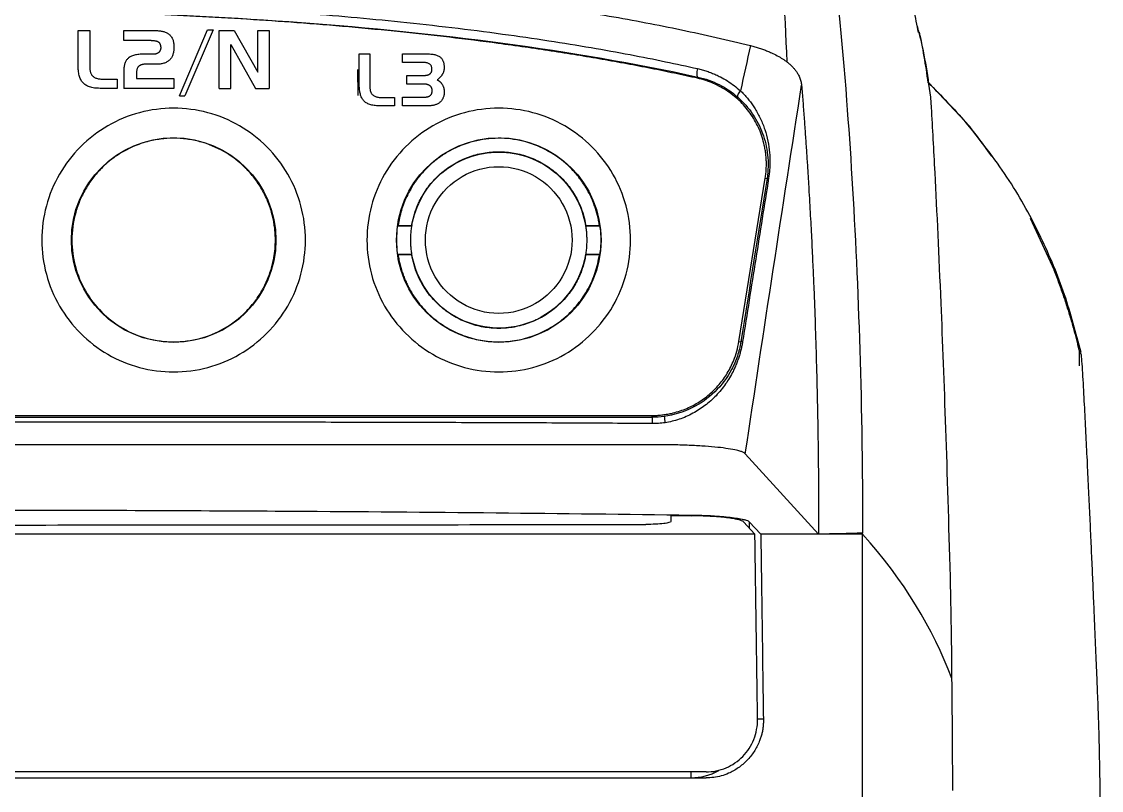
# Model space of a CAD drawing. Extents: x 86 to 639, y 68 to 658.
# Drawn here: x 333.02 to 369.88, y 441.52 to 467.75 of the extents above; entities that cross this region are included whole.
import ezdxf

# ---------------------------------------------------------------- set-up
doc = ezdxf.new("R2010")
doc.units = 0
doc.layers.get('0').update_dxf_attribs({"linetype": 'CONTINUOUS'})

msp = doc.modelspace()

# ---------------------------------------------------------------- linework, layer by layer
at = {"color": 7, "linetype": 'CONTINUOUS'}
for p, q in [((338.409, 465.221), (339.365, 467.467)), ((339.557, 467.467), (338.592, 465.221)), ((339.365, 467.467), (339.557, 467.467)), ((334.943, 466.271), (334.943, 467.445)), ((334.943, 467.445), (335.341, 467.445)), ((335.341, 467.445), (335.341, 466.251)), ((336.504, 467.112), (336.504, 467.445)), ((336.504, 467.445), (337.621, 467.445)), ((337.438, 467.112), (336.504, 467.112)), ((337.438, 467.112), (337.46, 467.111)), ((337.46, 467.111), (337.482, 467.111)), ((337.482, 467.111), (337.503, 467.109)), ((337.503, 467.109), (337.524, 467.108)), ((337.524, 467.108), (337.543, 467.105)), ((337.543, 467.105), (337.562, 467.102)), ((337.562, 467.102), (337.579, 467.099)), ((337.579, 467.099), (337.596, 467.095)), ((337.596, 467.095), (337.612, 467.091)), ((337.621, 467.445), (337.656, 467.444)), ((337.656, 467.444), (337.69, 467.443)), ((337.69, 467.443), (337.722, 467.44)), ((337.722, 467.44), (337.754, 467.437)), ((337.754, 467.437), (337.784, 467.432)), ((337.784, 467.432), (337.814, 467.427)), ((337.814, 467.427), (337.843, 467.42)), ((337.843, 467.42), (337.87, 467.413)), ((337.87, 467.413), (337.897, 467.404)), ((337.897, 467.404), (337.922, 467.395)), ((337.922, 467.395), (337.946, 467.385)), ((337.946, 467.385), (337.97, 467.373)), ((337.97, 467.373), (337.992, 467.361)), ((337.992, 467.361), (338.013, 467.347)), ((338.013, 467.347), (338.034, 467.333)), ((338.034, 467.333), (338.053, 467.318)), ((338.053, 467.318), (338.073, 467.3)), ((338.073, 467.3), (338.091, 467.281)), ((338.091, 467.281), (338.108, 467.26)), ((338.108, 467.26), (338.124, 467.239)), ((338.124, 467.239), (338.139, 467.217)), ((338.139, 467.217), (338.152, 467.193)), ((338.152, 467.193), (338.165, 467.168)), ((338.165, 467.168), (338.176, 467.142)), ((338.176, 467.142), (338.185, 467.115)), ((338.185, 467.115), (338.193, 467.086)), ((339.76, 465.475), (339.76, 467.445)), ((339.76, 467.445), (340.277, 467.445)), ((340.277, 467.445), (341.084, 466.025)), ((341.084, 466.025), (341.084, 467.445)), ((341.084, 467.445), (341.471, 467.445)), ((341.471, 467.445), (341.471, 465.475)), ((337.612, 467.091), (337.627, 467.086)), ((337.627, 467.086), (337.642, 467.081)), ((337.642, 467.081), (337.655, 467.075)), ((337.655, 467.075), (337.668, 467.069)), ((337.668, 467.069), (337.679, 467.062)), ((337.679, 467.062), (337.69, 467.055)), ((337.69, 467.055), (337.7, 467.047)), ((337.7, 467.047), (337.708, 467.039)), ((337.708, 467.039), (337.715, 467.032)), ((337.715, 467.032), (337.722, 467.023)), ((337.722, 467.023), (337.728, 467.014)), ((337.728, 466.735), (337.722, 466.726)), ((337.728, 467.014), (337.734, 467.005)), ((337.734, 466.743), (337.728, 466.735)), ((337.734, 467.005), (337.74, 466.995)), ((337.74, 466.753), (337.734, 466.743)), ((337.74, 466.995), (337.744, 466.984)), ((337.744, 466.762), (337.74, 466.753)), ((337.744, 466.984), (337.749, 466.973)), ((337.749, 466.772), (337.744, 466.762)), ((337.749, 466.973), (337.752, 466.961)), ((337.752, 466.782), (337.749, 466.772)), ((337.752, 466.961), (337.756, 466.949)), ((337.756, 466.793), (337.752, 466.782)), ((337.756, 466.949), (337.759, 466.936)), ((337.759, 466.804), (337.756, 466.793)), ((337.759, 466.936), (337.761, 466.923)), ((337.761, 466.815), (337.759, 466.804)), ((337.761, 466.923), (337.763, 466.908)), ((337.763, 466.827), (337.761, 466.815)), ((337.763, 466.908), (337.764, 466.894)), ((337.764, 466.839), (337.763, 466.827)), ((337.764, 466.894), (337.765, 466.879)), ((337.765, 466.851), (337.764, 466.839)), ((337.765, 466.879), (337.765, 466.863)), ((337.765, 466.863), (337.765, 466.851)), ((338.193, 467.086), (338.2, 467.057)), ((338.203, 466.727), (338.198, 466.697)), ((338.2, 467.057), (338.206, 467.026)), ((338.208, 466.758), (338.203, 466.727)), ((338.206, 467.026), (338.211, 466.994)), ((338.212, 466.789), (338.208, 466.758)), ((338.211, 466.994), (338.214, 466.961)), ((338.215, 466.823), (338.212, 466.789)), ((338.214, 466.961), (338.216, 466.927)), ((338.216, 466.856), (338.215, 466.823)), ((338.216, 466.927), (338.217, 466.892)), ((338.217, 466.892), (338.216, 466.856)), ((340.158, 466.971), (341.005, 465.475)), ((340.158, 465.475), (340.158, 466.971)), ((336.561, 466.378), (336.55, 466.353)), ((336.573, 466.401), (336.561, 466.378)), ((336.586, 466.424), (336.573, 466.401)), ((336.6, 466.445), (336.586, 466.424)), ((336.616, 466.464), (336.6, 466.445)), ((336.632, 466.482), (336.616, 466.464)), ((336.65, 466.499), (336.632, 466.482)), ((336.671, 466.517), (336.65, 466.499)), ((336.694, 466.533), (336.671, 466.517)), ((336.719, 466.548), (336.694, 466.533)), ((336.745, 466.562), (336.719, 466.548)), ((336.773, 466.575), (336.745, 466.562)), ((336.803, 466.587), (336.773, 466.575)), ((336.835, 466.598), (336.803, 466.587)), ((336.869, 466.607), (336.835, 466.598)), ((336.904, 466.616), (336.869, 466.607)), ((336.942, 466.623), (336.904, 466.616)), ((336.981, 466.629), (336.942, 466.623)), ((337.022, 466.634), (336.981, 466.629)), ((337.064, 466.638), (337.022, 466.634)), ((337.109, 466.641), (337.064, 466.638)), ((337.155, 466.643), (337.109, 466.641)), ((337.203, 466.643), (337.155, 466.643)), ((337.536, 466.643), (337.203, 466.643)), ((337.549, 466.643), (337.536, 466.643)), ((337.56, 466.644), (337.549, 466.643)), ((337.572, 466.645), (337.56, 466.644)), ((337.584, 466.647), (337.572, 466.645)), ((337.595, 466.649), (337.584, 466.647)), ((337.606, 466.651), (337.595, 466.649)), ((337.616, 466.654), (337.606, 466.651)), ((337.627, 466.658), (337.616, 466.654)), ((337.637, 466.662), (337.627, 466.658)), ((337.646, 466.666), (337.637, 466.662)), ((337.656, 466.671), (337.646, 466.666)), ((337.665, 466.677), (337.656, 466.671)), ((337.674, 466.682), (337.665, 466.677)), ((337.683, 466.689), (337.674, 466.682)), ((337.692, 466.695), (337.683, 466.689)), ((337.7, 466.703), (337.692, 466.695)), ((337.708, 466.71), (337.7, 466.703)), ((337.715, 466.718), (337.708, 466.71)), ((337.722, 466.726), (337.715, 466.718)), ((337.953, 466.362), (337.926, 466.35)), ((337.978, 466.375), (337.953, 466.362)), ((338.002, 466.389), (337.978, 466.375)), ((338.024, 466.405), (338.002, 466.389)), ((338.045, 466.422), (338.024, 466.405)), ((338.065, 466.44), (338.045, 466.422)), ((338.084, 466.46), (338.065, 466.44)), ((338.1, 466.479), (338.084, 466.46)), ((338.115, 466.499), (338.1, 466.479)), ((338.129, 466.52), (338.115, 466.499)), ((338.142, 466.542), (338.129, 466.52)), ((338.154, 466.565), (338.142, 466.542)), ((338.165, 466.589), (338.154, 466.565)), ((338.175, 466.615), (338.165, 466.589)), ((338.183, 466.641), (338.175, 466.615)), ((338.191, 466.669), (338.183, 466.641)), ((338.198, 466.697), (338.191, 466.669)), ((344.545, 465.596), (344.545, 466.652)), ((344.545, 466.652), (344.903, 466.652)), ((344.903, 466.652), (344.903, 465.578)), ((346.023, 466.358), (346.023, 466.652)), ((346.023, 466.652), (346.863, 466.652)), ((346.734, 466.358), (346.023, 466.358)), ((346.769, 466.357), (346.734, 466.358)), ((346.863, 466.652), (346.905, 466.652)), ((346.905, 466.652), (346.945, 466.65)), ((346.945, 466.65), (346.984, 466.647)), ((346.984, 466.647), (347.02, 466.644)), ((347.02, 466.644), (347.056, 466.639)), ((347.056, 466.639), (347.089, 466.633)), ((347.089, 466.633), (347.121, 466.626)), ((347.121, 466.626), (347.151, 466.619)), ((347.151, 466.619), (347.18, 466.61)), ((347.18, 466.61), (347.207, 466.6)), ((347.207, 466.6), (347.232, 466.589)), ((347.232, 466.589), (347.256, 466.576)), ((347.256, 466.576), (347.278, 466.563)), ((347.278, 466.563), (347.298, 466.549)), ((347.298, 466.549), (347.317, 466.534)), ((347.317, 466.534), (347.334, 466.518)), ((347.334, 466.518), (347.347, 466.503)), ((347.347, 466.503), (347.36, 466.487)), ((347.36, 466.487), (347.371, 466.471)), ((347.371, 466.471), (347.382, 466.453)), ((347.382, 466.453), (347.391, 466.435)), ((347.391, 466.435), (347.4, 466.416)), ((347.4, 466.416), (347.409, 466.396)), ((347.409, 466.396), (347.416, 466.375)), ((347.416, 466.375), (347.422, 466.354)), ((334.944, 466.22), (334.943, 466.271)), ((334.945, 466.171), (334.944, 466.22)), ((334.948, 466.124), (334.945, 466.171)), ((334.953, 466.079), (334.948, 466.124)), ((334.959, 466.035), (334.953, 466.079)), ((334.965, 465.994), (334.959, 466.035)), ((334.974, 465.954), (334.965, 465.994)), ((335.341, 466.251), (335.341, 466.225)), ((335.341, 466.225), (335.342, 466.199)), ((335.342, 466.199), (335.343, 466.175)), ((335.343, 466.175), (335.345, 466.151)), ((335.345, 466.151), (335.347, 466.128)), ((335.347, 466.128), (335.35, 466.107)), ((335.35, 466.107), (335.353, 466.086)), ((335.353, 466.086), (335.357, 466.066)), ((335.357, 466.066), (335.361, 466.047)), ((335.361, 466.047), (335.366, 466.029)), ((335.366, 466.029), (335.371, 466.012)), ((335.371, 466.012), (335.377, 465.996)), ((335.377, 465.996), (335.383, 465.981)), ((336.506, 466.14), (336.504, 466.104)), ((336.504, 466.104), (336.504, 466.068)), ((336.504, 466.068), (336.504, 465.475)), ((336.508, 466.174), (336.506, 466.14)), ((336.513, 466.208), (336.508, 466.174)), ((336.518, 466.239), (336.513, 466.208)), ((336.524, 466.27), (336.518, 466.239)), ((336.531, 466.299), (336.524, 466.27)), ((336.54, 466.327), (336.531, 466.299)), ((336.55, 466.353), (336.54, 466.327)), ((336.938, 466.01), (336.937, 465.984)), ((336.94, 466.035), (336.938, 466.01)), ((336.943, 466.058), (336.94, 466.035)), ((336.947, 466.08), (336.943, 466.058)), ((336.951, 466.101), (336.947, 466.08)), ((336.955, 466.12), (336.951, 466.101)), ((336.961, 466.138), (336.955, 466.12)), ((336.967, 466.155), (336.961, 466.138)), ((336.973, 466.171), (336.967, 466.155)), ((336.98, 466.185), (336.973, 466.171)), ((336.988, 466.198), (336.98, 466.185)), ((336.997, 466.21), (336.988, 466.198)), ((337.006, 466.22), (336.997, 466.21)), ((337.016, 466.23), (337.006, 466.22)), ((337.026, 466.238), (337.016, 466.23)), ((337.037, 466.246), (337.026, 466.238)), ((337.049, 466.253), (337.037, 466.246)), ((337.061, 466.26), (337.049, 466.253)), ((337.074, 466.266), (337.061, 466.26)), ((337.088, 466.272), (337.074, 466.266)), ((337.102, 466.277), (337.088, 466.272)), ((337.118, 466.282), (337.102, 466.277)), ((337.133, 466.286), (337.118, 466.282)), ((337.15, 466.289), (337.133, 466.286)), ((337.167, 466.292), (337.15, 466.289)), ((337.185, 466.295), (337.167, 466.292)), ((337.203, 466.296), (337.185, 466.295)), ((337.222, 466.298), (337.203, 466.296)), ((337.242, 466.299), (337.222, 466.298)), ((337.263, 466.299), (337.242, 466.299)), ((337.632, 466.299), (337.263, 466.299)), ((337.67, 466.3), (337.632, 466.299)), ((337.707, 466.301), (337.67, 466.3)), ((337.742, 466.304), (337.707, 466.301)), ((337.776, 466.309), (337.742, 466.304)), ((337.808, 466.315), (337.776, 466.309)), ((337.84, 466.321), (337.808, 466.315)), ((337.87, 466.33), (337.84, 466.321)), ((337.899, 466.339), (337.87, 466.33)), ((337.926, 466.35), (337.899, 466.339)), ((344.512, 465.226), (344.496, 466.124)), ((346.802, 466.354), (346.769, 466.357)), ((346.833, 466.35), (346.802, 466.354)), ((346.862, 466.344), (346.833, 466.35)), ((346.888, 466.336), (346.862, 466.344)), ((346.912, 466.326), (346.888, 466.336)), ((346.934, 466.315), (346.912, 466.326)), ((346.953, 466.302), (346.934, 466.315)), ((346.97, 466.287), (346.953, 466.302)), ((346.985, 466.27), (346.97, 466.287)), ((346.973, 465.983), (346.981, 465.992)), ((346.981, 465.992), (346.988, 466.001)), ((346.998, 466.252), (346.985, 466.27)), ((346.988, 466.001), (346.995, 466.011)), ((346.995, 466.011), (347.001, 466.021)), ((347.008, 466.232), (346.998, 466.252)), ((347.001, 466.021), (347.006, 466.031)), ((347.006, 466.031), (347.011, 466.042)), ((347.016, 466.21), (347.008, 466.232)), ((347.011, 466.042), (347.015, 466.054)), ((347.015, 466.054), (347.019, 466.066)), ((347.022, 466.187), (347.016, 466.21)), ((347.019, 466.066), (347.022, 466.079)), ((347.026, 466.161), (347.022, 466.187)), ((347.022, 466.079), (347.024, 466.091)), ((347.024, 466.091), (347.025, 466.105)), ((347.025, 466.105), (347.026, 466.119)), ((347.027, 466.134), (347.026, 466.161)), ((347.026, 466.119), (347.027, 466.134)), ((347.404, 465.997), (347.398, 465.983)), ((347.41, 466.01), (347.404, 465.997)), ((347.415, 466.023), (347.41, 466.01)), ((347.42, 466.037), (347.415, 466.023)), ((347.424, 466.05), (347.42, 466.037)), ((347.422, 466.354), (347.428, 466.331)), ((347.428, 466.064), (347.424, 466.05)), ((347.428, 466.331), (347.433, 466.307)), ((347.432, 466.078), (347.428, 466.064)), ((347.435, 466.091), (347.432, 466.078)), ((347.433, 466.307), (347.436, 466.283)), ((347.437, 466.106), (347.435, 466.091)), ((347.436, 466.283), (347.439, 466.258)), ((347.44, 466.12), (347.437, 466.106)), ((347.439, 466.258), (347.442, 466.232)), ((347.441, 466.134), (347.44, 466.12)), ((347.442, 466.148), (347.441, 466.134)), ((347.442, 466.232), (347.443, 466.205)), ((347.443, 466.163), (347.442, 466.148)), ((347.443, 466.205), (347.443, 466.177)), ((347.443, 466.177), (347.443, 466.163)), ((334.983, 465.916), (334.974, 465.954)), ((334.994, 465.879), (334.983, 465.916)), ((335.006, 465.845), (334.994, 465.879)), ((335.019, 465.812), (335.006, 465.845)), ((335.033, 465.781), (335.019, 465.812)), ((335.049, 465.752), (335.033, 465.781)), ((335.066, 465.724), (335.049, 465.752)), ((335.084, 465.699), (335.066, 465.724)), ((335.104, 465.675), (335.084, 465.699)), ((335.126, 465.651), (335.104, 465.675)), ((335.151, 465.628), (335.126, 465.651)), ((335.178, 465.607), (335.151, 465.628)), ((335.383, 465.981), (335.39, 465.966)), ((335.39, 465.966), (335.398, 465.953)), ((335.398, 465.953), (335.406, 465.941)), ((335.406, 465.941), (335.419, 465.922)), ((335.419, 465.922), (335.434, 465.905)), ((335.434, 465.905), (335.45, 465.889)), ((335.45, 465.889), (335.468, 465.875)), ((335.468, 465.875), (335.487, 465.862)), ((335.487, 465.862), (335.508, 465.849)), ((335.508, 465.849), (335.53, 465.838)), ((335.53, 465.838), (335.553, 465.828)), ((335.553, 465.828), (335.578, 465.819)), ((335.578, 465.819), (335.604, 465.812)), ((335.604, 465.812), (335.632, 465.805)), ((335.632, 465.805), (335.661, 465.8)), ((335.661, 465.8), (335.692, 465.796)), ((335.692, 465.796), (335.724, 465.793)), ((335.724, 465.793), (335.757, 465.791)), ((335.757, 465.791), (335.792, 465.791)), ((335.792, 465.791), (336.278, 465.791)), ((336.278, 465.791), (336.278, 465.475)), ((336.936, 465.957), (336.935, 465.929)), ((336.935, 465.929), (336.935, 465.808)), ((336.935, 465.808), (338.208, 465.808)), ((336.937, 465.984), (336.936, 465.957)), ((338.208, 465.808), (338.208, 465.475)), ((346.163, 465.621), (346.163, 465.916)), ((346.163, 465.916), (346.734, 465.916)), ((346.742, 465.621), (346.163, 465.621)), ((346.734, 465.916), (346.751, 465.916)), ((346.759, 465.621), (346.742, 465.621)), ((346.751, 465.916), (346.768, 465.916)), ((346.775, 465.62), (346.759, 465.621)), ((346.768, 465.916), (346.785, 465.917)), ((346.785, 465.917), (346.8, 465.918)), ((346.8, 465.918), (346.816, 465.92)), ((346.816, 465.92), (346.83, 465.922)), ((346.83, 465.922), (346.844, 465.924)), ((346.844, 465.924), (346.858, 465.927)), ((346.858, 465.927), (346.871, 465.93)), ((346.871, 465.93), (346.883, 465.933)), ((346.883, 465.933), (346.895, 465.937)), ((346.895, 465.937), (346.906, 465.941)), ((346.906, 465.941), (346.917, 465.946)), ((346.917, 465.946), (346.927, 465.951)), ((346.927, 465.951), (346.936, 465.956)), ((346.936, 465.956), (346.945, 465.961)), ((346.945, 465.961), (346.955, 465.968)), ((346.955, 465.968), (346.964, 465.976)), ((346.964, 465.976), (346.973, 465.983)), ((347.221, 465.777), (347.207, 465.766)), ((347.207, 465.766), (347.218, 465.76)), ((347.218, 465.76), (347.229, 465.753)), ((347.235, 465.788), (347.221, 465.777)), ((347.229, 465.753), (347.24, 465.746)), ((347.249, 465.8), (347.235, 465.788)), ((347.24, 465.746), (347.251, 465.74)), ((347.262, 465.811), (347.249, 465.8)), ((347.251, 465.74), (347.261, 465.732)), ((347.261, 465.732), (347.271, 465.725)), ((347.274, 465.823), (347.262, 465.811)), ((347.271, 465.725), (347.281, 465.717)), ((347.287, 465.834), (347.274, 465.823)), ((347.281, 465.717), (347.291, 465.709)), ((347.298, 465.846), (347.287, 465.834)), ((347.291, 465.709), (347.3, 465.701)), ((347.31, 465.858), (347.298, 465.846)), ((347.3, 465.701), (347.309, 465.692)), ((347.309, 465.692), (347.327, 465.675)), ((347.32, 465.87), (347.31, 465.858)), ((347.331, 465.882), (347.32, 465.87)), ((347.327, 465.675), (347.335, 465.665)), ((347.341, 465.895), (347.331, 465.882)), ((347.335, 465.665), (347.344, 465.656)), ((347.35, 465.907), (347.341, 465.895)), ((347.344, 465.656), (347.352, 465.646)), ((347.359, 465.919), (347.35, 465.907)), ((347.352, 465.646), (347.36, 465.636)), ((347.368, 465.932), (347.359, 465.919)), ((347.36, 465.636), (347.37, 465.621)), ((347.376, 465.945), (347.368, 465.932)), ((347.37, 465.621), (347.379, 465.606)), ((347.384, 465.958), (347.376, 465.945)), ((347.391, 465.97), (347.384, 465.958)), ((347.398, 465.983), (347.391, 465.97)), ((356.096, 465.819), (356.106, 465.862)), ((365.388, 464.172), (363.99, 465.668)), ((335.206, 465.587), (335.178, 465.607)), ((335.236, 465.569), (335.206, 465.587)), ((335.269, 465.553), (335.236, 465.569)), ((335.303, 465.538), (335.269, 465.553)), ((335.339, 465.525), (335.303, 465.538)), ((335.376, 465.513), (335.339, 465.525)), ((335.416, 465.503), (335.376, 465.513)), ((335.458, 465.494), (335.416, 465.503)), ((335.501, 465.487), (335.458, 465.494)), ((335.546, 465.482), (335.501, 465.487)), ((335.594, 465.478), (335.546, 465.482)), ((335.643, 465.476), (335.594, 465.478)), ((335.694, 465.475), (335.643, 465.476)), ((336.278, 465.475), (335.694, 465.475)), ((338.208, 465.475), (336.504, 465.475)), ((339.76, 465.475), (340.158, 465.475)), ((341.005, 465.475), (341.471, 465.475)), ((344.546, 465.55), (344.545, 465.596)), ((344.547, 465.506), (344.546, 465.55)), ((344.55, 465.464), (344.547, 465.506)), ((344.554, 465.423), (344.55, 465.464)), ((344.559, 465.384), (344.554, 465.423)), ((344.566, 465.346), (344.559, 465.384)), ((344.573, 465.31), (344.566, 465.346)), ((344.581, 465.276), (344.573, 465.31)), ((344.591, 465.243), (344.581, 465.276)), ((344.903, 465.578), (344.904, 465.554)), ((344.904, 465.554), (344.904, 465.531)), ((344.904, 465.531), (344.905, 465.509)), ((344.905, 465.509), (344.907, 465.488)), ((344.907, 465.488), (344.909, 465.467)), ((344.909, 465.467), (344.912, 465.448)), ((344.912, 465.448), (344.914, 465.429)), ((344.914, 465.429), (344.918, 465.411)), ((344.918, 465.411), (344.922, 465.394)), ((344.922, 465.394), (344.926, 465.378)), ((344.926, 465.378), (344.931, 465.363)), ((344.931, 465.363), (344.936, 465.348)), ((344.936, 465.348), (344.942, 465.334)), ((344.942, 465.334), (344.948, 465.322)), ((344.948, 465.322), (344.955, 465.31)), ((344.955, 465.31), (344.962, 465.298)), ((344.962, 465.298), (344.974, 465.282)), ((344.974, 465.282), (344.987, 465.267)), ((344.987, 465.267), (345.002, 465.252)), ((345.002, 465.252), (345.018, 465.24)), ((346.791, 465.619), (346.775, 465.62)), ((346.806, 465.618), (346.791, 465.619)), ((346.821, 465.616), (346.806, 465.618)), ((346.835, 465.613), (346.821, 465.616)), ((346.849, 465.611), (346.835, 465.613)), ((346.863, 465.607), (346.849, 465.611)), ((346.876, 465.604), (346.863, 465.607)), ((346.889, 465.6), (346.876, 465.604)), ((346.901, 465.595), (346.889, 465.6)), ((346.913, 465.59), (346.901, 465.595)), ((346.924, 465.585), (346.913, 465.59)), ((346.935, 465.579), (346.924, 465.585)), ((346.946, 465.573), (346.935, 465.579)), ((346.956, 465.566), (346.946, 465.573)), ((346.965, 465.559), (346.956, 465.566)), ((346.974, 465.552), (346.965, 465.559)), ((346.982, 465.544), (346.974, 465.552)), ((346.99, 465.535), (346.982, 465.544)), ((346.985, 465.246), (346.992, 465.255)), ((346.997, 465.526), (346.99, 465.535)), ((346.992, 465.255), (346.999, 465.263)), ((347.004, 465.517), (346.997, 465.526)), ((346.999, 465.263), (347.005, 465.273)), ((347.009, 465.507), (347.004, 465.517)), ((347.005, 465.273), (347.011, 465.283)), ((347.015, 465.497), (347.009, 465.507)), ((347.011, 465.283), (347.016, 465.293)), ((347.019, 465.486), (347.015, 465.497)), ((347.016, 465.293), (347.02, 465.304)), ((347.023, 465.475), (347.019, 465.486)), ((347.02, 465.304), (347.024, 465.316)), ((347.027, 465.463), (347.023, 465.475)), ((347.024, 465.316), (347.027, 465.328)), ((347.029, 465.451), (347.027, 465.463)), ((347.027, 465.328), (347.03, 465.341)), ((347.031, 465.438), (347.029, 465.451)), ((347.03, 465.341), (347.032, 465.354)), ((347.033, 465.425), (347.031, 465.438)), ((347.032, 465.354), (347.033, 465.368)), ((347.034, 465.412), (347.033, 465.425)), ((347.033, 465.368), (347.034, 465.382)), ((347.034, 465.398), (347.034, 465.412)), ((347.034, 465.382), (347.034, 465.398)), ((347.379, 465.606), (347.388, 465.591)), ((347.388, 465.591), (347.396, 465.575)), ((347.396, 465.575), (347.403, 465.558)), ((347.403, 465.558), (347.41, 465.541)), ((347.41, 465.541), (347.417, 465.524)), ((347.417, 465.524), (347.422, 465.507)), ((347.422, 465.507), (347.427, 465.489)), ((347.427, 465.489), (347.432, 465.47)), ((347.432, 465.47), (347.435, 465.451)), ((347.438, 465.263), (347.433, 465.235)), ((347.435, 465.451), (347.438, 465.432)), ((347.438, 465.432), (347.44, 465.413)), ((347.441, 465.292), (347.438, 465.263)), ((347.44, 465.413), (347.442, 465.393)), ((347.443, 465.321), (347.441, 465.292)), ((347.442, 465.393), (347.443, 465.373)), ((347.443, 465.373), (347.443, 465.352)), ((347.443, 465.352), (347.443, 465.321)), ((338.409, 465.221), (338.592, 465.221)), ((344.602, 465.212), (344.591, 465.243)), ((344.614, 465.183), (344.602, 465.212)), ((344.627, 465.155), (344.614, 465.183)), ((344.641, 465.129), (344.627, 465.155)), ((344.656, 465.104), (344.641, 465.129)), ((344.672, 465.081), (344.656, 465.104)), ((344.69, 465.06), (344.672, 465.081)), ((344.71, 465.038), (344.69, 465.06)), ((344.733, 465.017), (344.71, 465.038)), ((344.756, 464.998), (344.733, 465.017)), ((344.782, 464.981), (344.756, 464.998)), ((344.809, 464.964), (344.782, 464.981)), ((344.838, 464.95), (344.809, 464.964)), ((344.869, 464.936), (344.838, 464.95)), ((344.901, 464.924), (344.869, 464.936)), ((344.935, 464.914), (344.901, 464.924)), ((344.971, 464.905), (344.935, 464.914)), ((345.008, 464.897), (344.971, 464.905)), ((345.048, 464.891), (345.008, 464.897)), ((345.018, 465.24), (345.035, 465.227)), ((345.035, 465.227), (345.053, 465.216)), ((345.088, 464.885), (345.048, 464.891)), ((345.053, 465.216), (345.073, 465.206)), ((345.073, 465.206), (345.094, 465.197)), ((345.131, 464.882), (345.088, 464.885)), ((345.094, 465.197), (345.117, 465.189)), ((345.117, 465.189), (345.14, 465.183)), ((345.14, 465.183), (345.165, 465.177)), ((345.165, 465.177), (345.192, 465.172)), ((345.192, 465.172), (345.219, 465.168)), ((345.219, 465.168), (345.248, 465.166)), ((345.248, 465.166), (345.278, 465.164)), ((345.278, 465.164), (345.31, 465.164)), ((345.31, 465.164), (345.747, 465.164)), ((345.747, 465.164), (345.747, 464.879)), ((346.023, 464.879), (346.023, 465.174)), ((346.023, 465.174), (346.742, 465.174)), ((346.742, 465.174), (346.76, 465.174)), ((346.76, 465.174), (346.777, 465.175)), ((346.777, 465.175), (346.793, 465.176)), ((346.793, 465.176), (346.809, 465.177)), ((346.809, 465.177), (346.825, 465.179)), ((346.825, 465.179), (346.839, 465.181)), ((346.839, 465.181), (346.854, 465.184)), ((346.854, 465.184), (346.868, 465.187)), ((346.868, 465.187), (346.881, 465.19)), ((346.881, 465.19), (346.894, 465.194)), ((346.894, 465.194), (346.906, 465.198)), ((346.906, 465.198), (346.918, 465.202)), ((346.918, 465.202), (346.929, 465.207)), ((346.929, 465.207), (346.94, 465.213)), ((346.94, 465.213), (346.95, 465.218)), ((346.95, 465.218), (346.959, 465.225)), ((346.959, 465.225), (346.968, 465.231)), ((346.968, 465.231), (346.977, 465.239)), ((346.977, 465.239), (346.985, 465.246)), ((347.014, 464.886), (346.987, 464.883)), ((347.041, 464.889), (347.014, 464.886)), ((347.066, 464.894), (347.041, 464.889)), ((347.091, 464.899), (347.066, 464.894)), ((347.116, 464.905), (347.091, 464.899)), ((347.139, 464.912), (347.116, 464.905)), ((347.162, 464.92), (347.139, 464.912)), ((347.183, 464.928), (347.162, 464.92)), ((347.205, 464.938), (347.183, 464.928)), ((347.225, 464.948), (347.205, 464.938)), ((347.244, 464.959), (347.225, 464.948)), ((347.263, 464.971), (347.244, 464.959)), ((347.281, 464.984), (347.263, 464.971)), ((347.3, 464.999), (347.281, 464.984)), ((347.319, 465.015), (347.3, 464.999)), ((347.336, 465.033), (347.319, 465.015)), ((347.352, 465.051), (347.336, 465.033)), ((347.366, 465.071), (347.352, 465.051)), ((347.38, 465.091), (347.366, 465.071)), ((347.392, 465.113), (347.38, 465.091)), ((347.403, 465.135), (347.392, 465.113)), ((347.412, 465.159), (347.403, 465.135)), ((347.42, 465.183), (347.412, 465.159)), ((347.427, 465.209), (347.42, 465.183)), ((347.433, 465.235), (347.427, 465.209)), ((364.081, 464.822), (364.055, 465.158)), ((345.175, 464.88), (345.131, 464.882)), ((345.221, 464.879), (345.175, 464.88)), ((345.747, 464.879), (345.221, 464.879)), ((346.9, 464.879), (346.023, 464.879)), ((346.929, 464.88), (346.9, 464.879)), ((346.958, 464.881), (346.929, 464.88)), ((346.987, 464.883), (346.958, 464.881)), ((357.506, 456.835), (358.405, 462.413)), ((358.405, 462.413), (358.465, 462.404)), ((367.453, 461.04), (368.269, 459.276)), ((345.859, 460.789), (345.869, 460.798)), ((345.859, 460.789), (346.343, 460.789)), ((345.869, 460.798), (346.335, 460.798)), ((346.335, 460.798), (346.343, 460.789)), ((352.278, 460.798), (352.271, 460.789)), ((352.271, 460.789), (352.754, 460.789)), ((352.278, 460.798), (352.744, 460.798)), ((352.744, 460.798), (352.754, 460.789)), ((345.869, 459.798), (345.859, 459.807)), ((346.343, 459.807), (345.859, 459.807)), ((346.335, 459.798), (345.869, 459.798)), ((346.335, 459.798), (346.343, 459.807)), ((352.278, 459.798), (352.271, 459.807)), ((352.754, 459.807), (352.271, 459.807)), ((352.744, 459.798), (352.278, 459.798)), ((352.754, 459.807), (352.744, 459.798)), ((357.506, 456.835), (357.572, 456.825)), ((369.125, 456.544), (369.127, 456.005)), ((302.669, 454.312), (354.545, 454.312)), ((354.545, 454.253), (354.545, 454.312)), ((354.815, 453.312), (328.607, 453.312)), ((360.228, 450.26), (357.724, 453.007)), ((355.184, 450.902), (355.182, 450.693)), ((358.054, 450.26), (357.662, 450.685)), ((358.252, 450.26), (357.861, 450.684))]:
    msp.add_line(p, q, dxfattribs=at)
at = {"color": 8, "linetype": 'CONTINUOUS'}
for p, q in [((357.861, 450.684), (357.861, 450.47)), ((358.34, 443.949), (358.142, 443.949)), ((355.872, 441.949), (355.872, 442.138))]:
    msp.add_line(p, q, dxfattribs=at)
at = {"color": 7, "linetype": 'CONTINUOUS', "flags": 128}
for points in [[(356.092, 466.149), (356.081, 466.098), (356.073, 466.048), (356.069, 466), (356.069, 465.956), (356.073, 465.919), (356.08, 465.89), (356.092, 465.871), (356.106, 465.862)], [(357.558, 465.395), (357.53, 465.359), (357.505, 465.324), (357.485, 465.289), (357.47, 465.257), (357.46, 465.229), (357.456, 465.204), (357.458, 465.185), (357.466, 465.172)]]:
    msp.add_lwpolyline(points, dxfattribs=at)
at = {"color": 7, "linetype": 'CONTINUOUS'}
for centre in [(338.207, 460.298), (349.307, 460.298)]:
    msp.add_circle(centre, 3.491, dxfattribs=at)
for centre, radius, start, end in [((358.503, 462.323), 0.0884, 78.0163, 114.9835), ((357.612, 456.744), 0.0901, 77.9388, 116.5445), ((357.543, 454.085), 3.003, 176.7917, 180.9155), ((387.36, 458.517), 32.679, 187.447, 187.8297)]:
    msp.add_arc(centre, radius, start, end, dxfattribs=at)
at = {"color": 8, "linetype": 'CONTINUOUS'}
msp.add_arc((355.872, 443.93), 1.98, 270.0096, 298.6265, dxfattribs=at)
at = {"color": 7, "linetype": 'CONTINUOUS'}
for points, knots in [([(359.156, 466.37), (359.074, 468.185), (358.976, 469.834), (358.783, 472.733), (358.688, 473.983), (358.614, 475.008)], [0, 0, 0, 0, 0.5, 0.5, 1, 1, 1, 1]), ([(360.107, 474.998), (360.174, 474.52), (360.246, 473.991), (360.424, 472.619), (360.721, 470.206), (361.324, 464.077), (361.64, 457.694), (361.72, 452.377), (361.728, 451.346), (361.728, 450.297)], [0.006079, 0.006079, 0.006079, 0.006079, 0.579526, 0.579526, 1.370109, 2.734139, 4.938381, 4.938381, 5.45612, 5.45612, 5.45612, 5.45612]), ([(363.639, 467.377), (363.589, 467.636), (363.381, 468.723), (362.687, 470.572), (361.594, 472.887), (360.601, 474.297), (360.107, 474.998)], [0, 0, 0, 0, 0.094153, 0.396079, 0.699643, 1, 1, 1, 1]), ([(328.607, 469.686), (328.972, 469.686), (329.7, 469.685), (330.789, 469.677), (331.872, 469.664), (332.949, 469.645), (334.019, 469.621), (335.083, 469.592), (336.432, 469.547), (338.057, 469.481), (339.949, 469.382), (341.807, 469.264), (343.511, 469.134), (345.062, 468.997), (346.463, 468.858), (347.838, 468.705), (349.187, 468.538), (350.51, 468.356), (351.807, 468.16), (353.077, 467.948), (354.322, 467.72), (355.541, 467.476), (356.734, 467.217), (357.514, 467.028), (357.901, 466.934)], [0, 0, 0, 0, 0.036507, 0.072804, 0.108897, 0.14479, 0.180489, 0.215998, 0.251324, 0.315652, 0.379003, 0.441418, 0.502941, 0.551228, 0.598802, 0.645692, 0.691926, 0.737535, 0.782551, 0.827009, 0.870944, 0.914395, 0.9574, 1, 1, 1, 1]), ([(328.607, 468.533), (328.947, 468.533), (329.69, 468.532), (330.901, 468.522), (332.301, 468.503), (333.892, 468.47), (336.35, 468.4), (339.269, 468.273), (342.72, 468.049), (346.005, 467.757), (348.815, 467.424), (350.977, 467.111), (352.429, 466.875), (353.759, 466.635), (354.969, 466.397), (355.73, 466.229), (356.092, 466.149)], [0, 0, 0, 0, 0.036425, 0.079657, 0.129695, 0.186537, 0.250183, 0.393442, 0.500277, 0.622821, 0.750222, 0.80843, 0.862513, 0.912474, 0.958304, 1, 1, 1, 1]), ([(328.607, 468.198), (330.943, 468.198), (333.279, 468.161), (337.94, 468.009), (340.266, 467.893), (344.887, 467.548), (347.182, 467.318), (351.709, 466.713), (353.94, 466.338), (356.106, 465.862)], [0, 0, 0, 0, 0.25, 0.25, 0.5, 0.5, 0.75, 0.75, 1, 1, 1, 1]), ([(356.096, 465.819), (355.834, 465.876), (355.303, 465.992), (354.497, 466.156), (353.673, 466.314), (352.831, 466.466), (351.971, 466.611), (351.094, 466.75), (350.198, 466.883), (348.487, 467.121), (345.893, 467.424), (343.032, 467.675), (340.701, 467.835), (338.987, 467.932), (337.254, 468.013), (335.342, 468.084), (333.227, 468.141), (330.924, 468.179), (329.382, 468.184), (328.607, 468.186)], [0, 0, 0, 0, 0.029172, 0.058931, 0.08928, 0.120224, 0.151766, 0.183909, 0.216658, 0.250014, 0.371438, 0.500007, 0.561672, 0.625011, 0.686281, 0.750033, 0.83259, 0.915909, 1, 1, 1, 1]), ([(363.971, 465.669), (363.885, 466.266), (363.789, 466.937), (363.601, 467.589), (363.58, 467.661)], [0, 0, 0, 0, 0.889897, 1, 1, 1, 1]), ([(364.058, 465.17), (364.003, 465.572), (363.893, 466.372), (363.743, 467.057), (363.669, 467.398)], [0, 0, 0, 0, 0.502748, 1, 1, 1, 1]), ([(357.901, 466.934), (357.953, 466.92), (358.056, 466.893), (358.204, 466.848), (358.347, 466.799), (358.485, 466.746), (358.645, 466.677), (358.82, 466.591), (359.002, 466.484), (359.105, 466.408), (359.156, 466.37)], [0, 0, 0, 0, 0.099197, 0.198416, 0.298049, 0.398483, 0.500097, 0.666179, 0.83229, 1, 1, 1, 1]), ([(359.156, 466.37), (359.185, 466.346), (359.244, 466.298), (359.322, 466.224), (359.392, 466.147), (359.454, 466.068), (359.518, 465.972), (359.577, 465.856), (359.625, 465.722), (359.639, 465.632), (359.646, 465.586)], [0, 0, 0, 0, 0.097814, 0.196456, 0.29622, 0.397392, 0.500246, 0.663675, 0.82996, 1, 1, 1, 1]), ([(356.092, 466.149), (356.146, 466.136), (356.255, 466.11), (356.414, 466.061), (356.57, 466.004), (356.723, 465.939), (356.907, 465.85), (357.116, 465.731), (357.346, 465.574), (357.487, 465.455), (357.558, 465.395)], [0, 0, 0, 0, 0.100053, 0.199813, 0.299485, 0.39927, 0.499364, 0.667354, 0.833932, 1, 1, 1, 1]), ([(358.405, 462.413), (358.413, 462.467), (358.429, 462.574), (358.441, 462.736), (358.445, 462.897), (358.44, 463.059), (358.427, 463.219), (358.405, 463.38), (358.348, 463.671), (358.216, 464.085), (357.941, 464.584), (357.58, 465.024), (357.213, 465.326), (356.891, 465.524), (356.637, 465.648), (356.372, 465.749), (356.188, 465.795), (356.096, 465.819)], [0, 0, 0, 0, 0.036018, 0.071769, 0.107357, 0.142887, 0.178465, 0.214196, 0.250184, 0.375045, 0.50003, 0.624891, 0.749876, 0.81262, 0.874846, 0.937118, 1, 1, 1, 1]), ([(363.971, 465.669), (364.415, 465.224), (365.2, 464.439), (365.844, 463.55), (366.124, 463.164)], [0, 0, 0, 0, 0.565898, 1, 1, 1, 1]), ([(357.558, 465.395), (357.595, 465.359), (357.67, 465.285), (357.775, 465.168), (357.875, 465.045), (357.97, 464.914), (358.102, 464.714), (358.252, 464.436), (358.398, 464.068), (358.501, 463.682), (358.554, 463.318), (358.569, 462.989), (358.56, 462.698), (358.534, 462.505), (358.521, 462.41)], [0, 0, 0, 0, 0.046859, 0.094706, 0.143591, 0.193563, 0.244671, 0.367999, 0.4929, 0.62187, 0.744678, 0.832861, 0.917584, 1, 1, 1, 1]), ([(359.646, 465.586), (359.66, 465.403), (359.689, 465.042), (359.73, 464.499), (359.768, 463.967), (359.804, 463.445), (359.838, 462.936), (359.869, 462.438), (359.898, 461.955), (359.925, 461.485), (359.95, 461.03), (359.974, 460.591), (359.995, 460.168), (360.015, 459.761), (360.032, 459.372), (360.049, 459), (360.076, 458.362), (360.111, 457.424), (360.151, 456.146), (360.184, 454.792), (360.209, 453.358), (360.226, 451.845), (360.227, 450.794), (360.228, 450.26)], [0, 0, 0, 0, 0.0420064, 0.0826574, 0.1219544, 0.1598985, 0.1964906, 0.2317316, 0.2656221, 0.2981624, 0.3293529, 0.3591937, 0.3876851, 0.414827, 0.4406195, 0.4650626, 0.4881562, 0.565624, 0.6462287, 0.7299708, 0.8168491, 0.9068606, 1, 1, 1, 1]), ([(357.466, 465.172), (357.664, 464.998), (357.833, 464.804), (358.115, 464.39), (358.228, 464.17), (358.399, 463.707), (358.458, 463.463), (358.514, 462.949), (358.509, 462.677), (358.465, 462.404)], [0, 0, 0, 0, 0.25, 0.25, 0.5, 0.5, 0.75, 0.75, 1, 1, 1, 1]), ([(342.707, 460.298), (342.707, 461.084), (342.497, 461.868), (341.711, 463.228), (341.137, 463.803), (339.777, 464.588), (338.992, 464.798), (337.421, 464.798), (336.637, 464.588), (335.277, 463.803), (334.702, 463.228), (333.917, 461.868), (333.707, 461.084), (333.707, 459.513), (333.917, 458.728), (334.702, 457.368), (335.277, 456.794), (335.957, 456.401)], [0, 0, 0, 0, 0.125, 0.125, 0.25, 0.25, 0.375, 0.375, 0.5, 0.5, 0.625, 0.625, 0.75, 0.75, 0.875, 0.875, 1, 1, 1, 1]), ([(353.807, 460.298), (353.807, 461.084), (353.597, 461.868), (352.811, 463.228), (352.237, 463.803), (350.877, 464.588), (350.092, 464.798), (348.521, 464.798), (347.737, 464.588), (346.377, 463.803), (345.802, 463.228), (345.017, 461.868), (344.807, 461.084), (344.807, 459.513), (345.017, 458.728), (345.802, 457.368), (346.377, 456.794), (347.057, 456.401)], [0, 0, 0, 0, 0.125, 0.125, 0.25, 0.25, 0.375, 0.375, 0.5, 0.5, 0.625, 0.625, 0.75, 0.75, 0.875, 0.875, 1, 1, 1, 1]), ([(364.726, 448.81), (364.726, 448.81), (364.726, 448.81), (364.626, 452.449), (364.453, 457.4), (364.232, 462.101), (364.122, 464.117), (364.081, 464.822)], [0.523791, 0.523791, 0.523791, 0.523791, 0.523817, 0.523817, 2.72806, 4.09209, 4.882655, 4.882655, 4.882655, 4.882655]), ([(369.188, 456.461), (369.015, 457.123), (368.664, 458.467), (367.831, 460.442), (366.761, 462.396), (365.852, 463.571), (365.387, 464.172)], [0, 0, 0, 0, 0.235086, 0.477073, 0.732526, 1, 1, 1, 1]), ([(341.681, 460.298), (341.68, 460.359), (341.678, 460.48), (341.663, 460.662), (341.639, 460.842), (341.606, 461.021), (341.543, 461.286), (341.426, 461.631), (341.224, 462.04), (340.971, 462.419), (340.571, 462.875), (339.964, 463.341), (339.257, 463.634), (338.662, 463.752), (338.207, 463.782), (337.752, 463.752), (337.355, 463.673), (337.017, 463.567), (336.736, 463.452), (336.559, 463.355), (336.47, 463.307)], [0, 0, 0, 0, 0.025106, 0.050103, 0.075059, 0.100044, 0.125126, 0.187614, 0.250178, 0.312666, 0.37523, 0.500012, 0.624794, 0.687282, 0.749846, 0.812334, 0.874899, 0.916602, 0.958196, 1, 1, 1, 1]), ([(352.744, 460.798), (352.735, 460.854), (352.718, 460.966), (352.681, 461.131), (352.636, 461.294), (352.584, 461.455), (352.493, 461.692), (352.346, 461.998), (352.117, 462.355), (351.846, 462.682), (351.435, 463.069), (350.837, 463.455), (350.164, 463.685), (349.605, 463.768), (349.181, 463.778), (348.759, 463.737), (348.391, 463.655), (348.078, 463.551), (347.818, 463.442), (347.653, 463.352), (347.57, 463.307)], [0, 0, 0, 0, 0.0250944, 0.050093, 0.0750553, 0.1000408, 0.1251091, 0.1875908, 0.2501542, 0.3126359, 0.3751993, 0.5000106, 0.6248219, 0.6873036, 0.749867, 0.8123487, 0.8749121, 0.9165997, 0.9582035, 1, 1, 1, 1]), ([(336.47, 463.307), (336.418, 463.275), (336.313, 463.213), (336.164, 463.11), (336.02, 462.999), (335.881, 462.881), (335.684, 462.693), (335.443, 462.419), (335.19, 462.04), (334.988, 461.631), (334.793, 461.057), (334.693, 460.298), (334.813, 459.389), (335.164, 458.541), (335.722, 457.814), (336.45, 457.255), (337.297, 456.904), (338.207, 456.784), (339.116, 456.904), (339.964, 457.255), (340.57, 457.721), (340.971, 458.177), (341.224, 458.556), (341.425, 458.965), (341.556, 459.349), (341.632, 459.694), (341.673, 459.995), (341.678, 460.197), (341.681, 460.298)], [0, 0, 0, 0, 0.012564, 0.0250734, 0.0375625, 0.0500658, 0.0626176, 0.0938888, 0.1251982, 0.1564695, 0.1877788, 0.2502243, 0.3126698, 0.3751152, 0.4375607, 0.5000061, 0.5624516, 0.6248971, 0.6873425, 0.749788, 0.8122335, 0.8435047, 0.8748141, 0.9060853, 0.9373947, 0.9582644, 0.9790795, 1, 1, 1, 1]), ([(347.57, 463.307), (347.514, 463.273), (347.402, 463.206), (347.241, 463.093), (347.087, 462.972), (346.89, 462.8), (346.664, 462.564), (346.426, 462.252), (346.224, 461.915), (346.079, 461.597), (345.98, 461.309), (345.912, 461.056), (345.884, 460.884), (345.869, 460.798)], [0, 0, 0, 0, 0.062646, 0.125072, 0.187475, 0.250055, 0.374945, 0.500012, 0.624903, 0.74997, 0.833274, 0.91646, 1, 1, 1, 1]), ([(346.335, 460.798), (346.346, 460.856), (346.368, 460.972), (346.413, 461.143), (346.466, 461.31), (346.53, 461.474), (346.604, 461.634), (346.742, 461.893), (346.977, 462.234), (347.351, 462.61), (347.784, 462.917), (348.265, 463.142), (348.778, 463.281), (349.307, 463.326), (349.836, 463.281), (350.348, 463.142), (350.829, 462.917), (351.262, 462.61), (351.637, 462.234), (351.905, 461.845), (352.087, 461.477), (352.208, 461.144), (352.255, 460.914), (352.278, 460.798)], [0, 0, 0, 0, 0.020981, 0.041815, 0.062573, 0.083327, 0.10415, 0.125112, 0.187565, 0.250084, 0.312536, 0.375055, 0.437508, 0.500026, 0.562479, 0.624997, 0.68745, 0.749969, 0.812421, 0.87494, 0.916679, 0.958173, 1, 1, 1, 1]), ([(346.343, 460.789), (346.4, 461.137), (346.52, 461.474), (346.867, 462.087), (347.095, 462.362), (347.632, 462.817), (347.941, 462.997), (348.603, 463.24), (348.955, 463.302), (349.659, 463.302), (350.011, 463.24), (350.672, 462.997), (350.981, 462.817), (351.518, 462.362), (351.746, 462.087), (352.094, 461.474), (352.213, 461.137), (352.271, 460.789)], [0, 0, 0, 0, 0.125, 0.125, 0.25, 0.25, 0.375, 0.375, 0.5, 0.5, 0.625, 0.625, 0.75, 0.75, 0.875, 0.875, 1, 1, 1, 1]), ([(348.055, 458.129), (347.676, 458.348), (347.356, 458.667), (346.919, 459.425), (346.802, 459.861), (346.802, 460.735), (346.919, 461.172), (347.356, 461.929), (347.676, 462.248), (348.433, 462.686), (348.87, 462.802), (349.744, 462.802), (350.18, 462.686), (350.937, 462.248), (351.257, 461.929), (351.694, 461.172), (351.811, 460.735), (351.811, 460.298)], [0, 0, 0, 0, 0.125, 0.125, 0.25, 0.25, 0.375, 0.375, 0.5, 0.5, 0.625, 0.625, 0.75, 0.75, 0.875, 0.875, 1, 1, 1, 1]), ([(358.521, 462.41), (358.374, 461.49), (358.077, 459.631), (357.781, 457.772), (357.631, 456.832)], [0, 0, 0, 0, 0.494442, 1, 1, 1, 1]), ([(346.343, 459.807), (346.335, 459.861), (346.319, 459.97), (346.306, 460.134), (346.301, 460.298), (346.306, 460.462), (346.319, 460.626), (346.335, 460.735), (346.343, 460.789)], [0, 0, 0, 0, 0.167487, 0.333991, 0.5, 0.666009, 0.832513, 1, 1, 1, 1]), ([(352.271, 460.789), (352.279, 460.735), (352.295, 460.627), (352.308, 460.463), (352.31, 460.353), (352.311, 460.298)], [0, 0, 0, 0, 0.333497, 0.666503, 1, 1, 1, 1]), ([(335.957, 456.401), (336.637, 456.008), (337.421, 455.798), (338.992, 455.798), (339.777, 456.008), (341.137, 456.794), (341.711, 457.368), (342.497, 458.728), (342.707, 459.513), (342.707, 460.298)], [0, 0, 0, 0, 0.25, 0.25, 0.5, 0.5, 0.75, 0.75, 1, 1, 1, 1]), ([(347.057, 456.401), (347.737, 456.008), (348.521, 455.798), (350.092, 455.798), (350.877, 456.008), (352.237, 456.794), (352.811, 457.368), (353.597, 458.728), (353.807, 459.513), (353.807, 460.298)], [0, 0, 0, 0, 0.25, 0.25, 0.5, 0.5, 0.75, 0.75, 1, 1, 1, 1]), ([(351.811, 460.298), (351.811, 459.861), (351.694, 459.425), (351.257, 458.667), (350.937, 458.348), (350.18, 457.911), (349.744, 457.794), (348.87, 457.794), (348.433, 457.911), (348.055, 458.129)], [0, 0, 0, 0, 0.25, 0.25, 0.5, 0.5, 0.75, 0.75, 1, 1, 1, 1]), ([(352.311, 460.298), (352.31, 460.243), (352.308, 460.134), (352.295, 459.97), (352.279, 459.861), (352.271, 459.807)], [0, 0, 0, 0, 0.333497, 0.666503, 1, 1, 1, 1]), ([(345.869, 459.798), (345.878, 459.739), (345.897, 459.623), (345.936, 459.45), (345.984, 459.28), (346.04, 459.112), (346.104, 458.948), (346.177, 458.787), (346.326, 458.498), (346.589, 458.104), (347.022, 457.657), (347.526, 457.293), (348.088, 457.026), (348.687, 456.86), (349.307, 456.806), (349.926, 456.86), (350.525, 457.026), (351.087, 457.293), (351.591, 457.657), (352.024, 458.103), (352.312, 458.535), (352.495, 458.906), (352.606, 459.195), (352.692, 459.492), (352.727, 459.696), (352.744, 459.798)], [0, 0, 0, 0, 0.0179973, 0.0358759, 0.0536819, 0.0714621, 0.0892635, 0.1071328, 0.1251165, 0.1875712, 0.2500821, 0.3125368, 0.3750477, 0.4375024, 0.5000134, 0.5624681, 0.624979, 0.6874337, 0.7499446, 0.8123993, 0.8749102, 0.9062767, 0.9374131, 0.9685705, 1, 1, 1, 1]), ([(352.278, 459.798), (352.267, 459.74), (352.246, 459.624), (352.201, 459.453), (352.147, 459.286), (352.083, 459.122), (352.009, 458.962), (351.872, 458.703), (351.637, 458.362), (351.262, 457.986), (350.829, 457.679), (350.348, 457.455), (349.836, 457.315), (349.307, 457.27), (348.778, 457.315), (348.266, 457.454), (347.784, 457.679), (347.351, 457.986), (346.977, 458.362), (346.709, 458.751), (346.526, 459.12), (346.406, 459.452), (346.359, 459.683), (346.335, 459.798)], [0, 0, 0, 0, 0.020981, 0.041815, 0.062573, 0.083327, 0.10415, 0.125112, 0.187565, 0.250084, 0.312536, 0.375055, 0.437508, 0.500026, 0.562479, 0.624997, 0.68745, 0.749969, 0.812421, 0.87494, 0.916679, 0.958173, 1, 1, 1, 1]), ([(347.805, 457.696), (347.422, 457.917), (347.089, 458.224), (346.585, 458.951), (346.415, 459.371), (346.343, 459.807)], [0, 0, 0, 0, 0.5, 0.5, 1, 1, 1, 1]), ([(352.271, 459.807), (352.192, 459.33), (351.995, 458.873), (351.413, 458.102), (351.027, 457.788), (350.153, 457.375), (349.666, 457.277), (348.701, 457.316), (348.223, 457.455), (347.805, 457.696)], [0, 0, 0, 0, 0.25, 0.25, 0.5, 0.5, 0.75, 0.75, 1, 1, 1, 1]), ([(369.125, 456.544), (369.111, 456.603), (369.083, 456.72), (369.039, 456.896), (368.973, 457.153), (368.878, 457.496), (368.747, 457.928), (368.602, 458.372), (368.443, 458.826), (368.327, 459.124), (368.269, 459.276)], [0, 0, 0, 0, 0.061952, 0.124188, 0.186713, 0.335028, 0.490453, 0.653053, 0.822886, 1, 1, 1, 1]), ([(354.545, 454.312), (354.6, 454.313), (354.71, 454.315), (354.875, 454.329), (355.039, 454.352), (355.228, 454.389), (355.44, 454.446), (355.746, 454.555), (356.108, 454.736), (356.498, 455.019), (356.839, 455.359), (357.074, 455.686), (357.231, 455.969), (357.343, 456.22), (357.443, 456.508), (357.485, 456.726), (357.506, 456.835)], [0, 0, 0, 0, 0.039196, 0.078256, 0.117299, 0.156445, 0.214611, 0.272901, 0.386567, 0.500356, 0.613381, 0.726527, 0.784618, 0.842829, 0.921319, 1, 1, 1, 1]), ([(357.572, 456.825), (357.545, 456.661), (357.505, 456.498), (357.4, 456.183), (357.334, 456.03), (357.106, 455.599), (356.913, 455.343), (356.456, 454.9), (356.193, 454.713), (355.609, 454.426), (355.287, 454.326), (354.957, 454.281)], [0, 0, 0, 0, 0.125, 0.125, 0.25, 0.25, 0.5, 0.5, 0.75, 0.75, 1, 1, 1, 1]), ([(357.631, 456.832), (357.622, 456.784), (357.606, 456.688), (357.573, 456.543), (357.534, 456.398), (357.488, 456.253), (357.435, 456.107), (357.375, 455.961), (357.258, 455.714), (357.058, 455.374), (356.737, 454.983), (356.361, 454.646), (356.008, 454.418), (355.705, 454.271), (355.467, 454.18), (355.228, 454.109), (355.066, 454.08), (354.986, 454.065)], [0, 0, 0, 0, 0.035187, 0.070667, 0.106594, 0.143119, 0.180392, 0.218555, 0.257748, 0.380201, 0.509899, 0.635788, 0.75712, 0.820157, 0.881606, 0.941534, 1, 1, 1, 1]), ([(369.252, 455.65), (369.234, 455.947), (369.208, 456.376), (369.181, 456.441), (369.173, 456.461)], [0, 0, 0, 0, 0.6927717, 1, 1, 1, 1]), ([(369.777, 444.253), (369.77, 444.446), (369.753, 444.848), (369.728, 445.471), (369.7, 446.139), (369.67, 446.849), (369.638, 447.599), (369.604, 448.388), (369.568, 449.212), (369.529, 450.068), (369.489, 450.954), (369.446, 451.865), (369.401, 452.797), (369.353, 453.745), (369.304, 454.707), (369.27, 455.331), (369.252, 455.65)], [0, 0, 0, 0, 0.045352, 0.094717, 0.148097, 0.20549, 0.266895, 0.332312, 0.40174, 0.475177, 0.552622, 0.634076, 0.719537, 0.809009, 0.902494, 1, 1, 1, 1]), ([(328.607, 454.255), (330.111, 454.255), (333.055, 454.255), (337.379, 454.255), (341.328, 454.255), (344.868, 454.255), (348.142, 454.254), (351.335, 454.254), (353.496, 454.254), (354.545, 454.253)], [0, 0, 0, 0, 0.1739296, 0.3405959, 0.4999997, 0.630715, 0.7500006, 0.8786787, 1, 1, 1, 1]), ([(354.54, 454.037), (353.639, 454.042), (351.784, 454.053), (348.924, 454.064), (345.912, 454.073), (342.745, 454.08), (339.427, 454.085), (335.955, 454.088), (332.332, 454.09), (329.865, 454.09), (328.607, 454.091)], [0, 0, 0, 0, 0.104326, 0.214591, 0.330776, 0.452865, 0.580842, 0.714696, 0.854417, 1, 1, 1, 1]), ([(354.986, 454.065), (354.912, 454.057), (354.764, 454.04), (354.615, 454.038), (354.54, 454.037)], [0, 0, 0, 0, 0.498871, 1, 1, 1, 1]), ([(357.724, 453.007), (357.716, 453.014), (357.702, 453.028), (357.667, 453.048), (357.622, 453.069), (357.568, 453.088), (357.503, 453.107), (357.378, 453.139), (357.158, 453.18), (356.793, 453.226), (356.362, 453.264), (355.957, 453.287), (355.617, 453.3), (355.354, 453.307), (355.087, 453.312), (354.906, 453.312), (354.815, 453.312)], [0, 0, 0, 0, 0.042503, 0.084487, 0.126102, 0.167506, 0.208852, 0.250297, 0.375155, 0.500009, 0.624834, 0.749658, 0.812244, 0.874463, 0.936865, 1, 1, 1, 1]), ([(328.607, 451.089), (330.138, 451.088), (333.185, 451.087), (337.729, 451.073), (343.069, 451.045), (349.111, 450.999), (353.655, 450.943), (355.872, 450.915)], [0, 0, 0, 0, 0.16852, 0.335166, 0.500001, 0.756091, 1, 1, 1, 1]), ([(355.872, 450.915), (355.913, 450.915), (355.994, 450.914), (356.116, 450.911), (356.237, 450.907), (356.357, 450.902), (356.476, 450.897), (356.668, 450.886), (356.924, 450.868), (357.217, 450.839), (357.468, 450.805), (357.645, 450.771), (357.76, 450.74), (357.831, 450.712), (357.851, 450.694), (357.861, 450.684)], [0, 0, 0, 0, 0.04164, 0.083111, 0.124607, 0.166316, 0.208424, 0.251112, 0.374875, 0.500059, 0.625117, 0.749091, 0.83384, 0.916972, 1, 1, 1, 1]), ([(357.662, 450.685), (357.639, 450.71), (357.576, 450.735), (357.426, 450.771), (357.368, 450.782), (357.235, 450.804), (357.16, 450.814), (356.996, 450.833), (356.909, 450.842), (356.722, 450.857), (356.622, 450.864), (356.314, 450.882), (356.094, 450.89), (355.872, 450.893)], [0, 0, 0, 0, 0.25, 0.25, 0.375, 0.375, 0.5, 0.5, 0.625, 0.625, 0.75, 0.75, 1, 1, 1, 1]), ([(328.607, 450.574), (332.909, 450.574), (337.206, 450.576), (345.789, 450.583), (350.064, 450.588), (354.323, 450.595)], [0, 0, 0, 0, 0.5, 0.5, 1, 1, 1, 1]), ([(355.182, 450.693), (355.182, 450.679), (355.161, 450.667), (355.077, 450.643), (355.016, 450.632), (354.782, 450.606), (354.562, 450.595), (354.323, 450.595)], [0, 0, 0, 0, 0.25, 0.25, 0.5, 0.5, 1, 1, 1, 1]), ([(358.054, 450.26), (353.186, 450.26), (348.294, 450.26), (338.462, 450.26), (333.538, 450.26), (328.607, 450.26)], [0, 0, 0, 0, 0.5, 0.5, 1, 1, 1, 1]), ([(358.252, 450.26), (358.26, 449.722), (358.276, 448.653), (358.298, 447.063), (358.319, 445.498), (358.333, 444.463), (358.34, 443.949)], [0, 0, 0, 0, 0.256233, 0.50831, 0.756233, 1, 1, 1, 1]), ([(361.728, 364.364), (361.728, 378.691), (361.728, 393.053), (361.728, 421.738), (361.728, 436.055), (361.728, 450.26)], [0, 0, 0, 0, 0.5, 0.5, 1, 1, 1, 1]), ([(369.882, 435.719), (369.882, 435.825), (369.881, 436.045), (369.88, 436.385), (369.879, 436.749), (369.878, 437.134), (369.876, 437.54), (369.874, 437.966), (369.87, 438.843), (369.862, 439.822), (369.849, 440.977), (369.836, 441.917), (369.822, 442.665), (369.81, 443.163), (369.802, 443.47), (369.794, 443.756), (369.786, 444.022), (369.78, 444.175), (369.777, 444.253)], [0, 0, 0, 0, 0.028986, 0.06022, 0.093704, 0.12944, 0.167428, 0.20767, 0.250163, 0.419635, 0.499968, 0.624874, 0.749847, 0.798286, 0.847521, 0.897551, 0.948376, 1, 1, 1, 1]), ([(356.385, 442.149), (356.503, 442.149), (356.619, 442.161), (356.847, 442.207), (356.96, 442.242), (357.174, 442.333), (357.276, 442.388), (357.468, 442.519), (357.558, 442.595), (357.801, 442.844), (357.93, 443.045), (358.101, 443.476), (358.145, 443.712), (358.142, 443.949)], [0, 0, 0, 0, 0.125, 0.125, 0.25, 0.25, 0.375, 0.375, 0.5, 0.5, 0.75, 0.75, 1, 1, 1, 1]), ([(358.34, 443.949), (358.34, 443.906), (358.342, 443.819), (358.332, 443.689), (358.314, 443.561), (358.286, 443.433), (358.249, 443.307), (358.174, 443.103), (358.033, 442.834), (357.788, 442.532), (357.492, 442.279), (357.189, 442.11), (356.904, 442.008), (356.647, 441.955), (356.474, 441.951), (356.387, 441.949)], [0, 0, 0, 0, 0.041591, 0.083007, 0.124464, 0.166175, 0.208353, 0.2512, 0.374881, 0.50007, 0.625274, 0.748833, 0.833816, 0.91696, 1, 1, 1, 1]), ([(356.385, 442.149), (351.789, 442.149), (347.168, 442.149), (337.9, 442.149), (333.254, 442.149), (328.607, 442.149)], [0, 0, 0, 0, 0.5, 0.5, 1, 1, 1, 1]), ([(328.607, 441.949), (329.051, 441.949), (329.94, 441.949), (331.272, 441.949), (332.604, 441.949), (333.934, 441.949), (335.262, 441.949), (336.59, 441.949), (337.917, 441.949), (339.242, 441.949), (340.566, 441.949), (341.889, 441.949), (343.655, 441.949), (345.862, 441.949), (348.506, 441.949), (351.141, 441.949), (353.769, 441.949), (355.515, 441.949), (356.387, 441.949)], [0, 0, 0, 0, 0.047827, 0.095614, 0.143364, 0.191079, 0.238761, 0.286412, 0.334035, 0.381633, 0.429207, 0.476761, 0.524296, 0.619748, 0.715026, 0.810147, 0.905132, 1, 1, 1, 1])]:
    msp.add_open_spline(points, degree=3, knots=knots, dxfattribs=at)
for points in [[(357.901, 466.934), (357.787, 466.421), (357.673, 465.908), (357.558, 465.395)], [(356.106, 465.862), (356.61, 465.751), (357.08, 465.512), (357.466, 465.172)], [(357.724, 453.007), (358.357, 457.196), (358.997, 461.389), (359.645, 465.586)], [(358.465, 462.404), (358.167, 460.543), (357.869, 458.684), (357.572, 456.825)], [(345.859, 459.807), (345.813, 460.132), (345.813, 460.464), (345.859, 460.789)], [(352.754, 460.789), (352.778, 460.627), (352.789, 460.462), (352.789, 460.298)], [(352.789, 460.298), (352.789, 460.134), (352.778, 459.97), (352.754, 459.807)], [(354.957, 454.281), (354.82, 454.263), (354.682, 454.253), (354.545, 454.253)], [(355.184, 450.902), (355.413, 450.899), (355.643, 450.896), (355.872, 450.893)], [(358.142, 443.949), (358.115, 446.055), (358.085, 448.159), (358.054, 450.26)], [(360.228, 450.26), (359.57, 450.26), (358.911, 450.26), (358.252, 450.26)], [(361.728, 450.297), (361.229, 450.285), (360.729, 450.272), (360.228, 450.26)], [(361.728, 450.26), (361.229, 450.26), (360.729, 450.26), (360.228, 450.26)], [(361.728, 450.26), (361.728, 450.272), (361.728, 450.285), (361.728, 450.297)], [(364.781, 445.341), (364.119, 447.03), (363.151, 448.694), (361.728, 450.26)], [(364.781, 445.341), (364.767, 446.744), (364.75, 447.945), (364.726, 448.81)], [(364.807, 441.519), (364.804, 442.861), (364.793, 444.17), (364.781, 445.341)]]:
    msp.add_open_spline(points, degree=3, dxfattribs=at)

doc.saveas('drawing.dxf')
